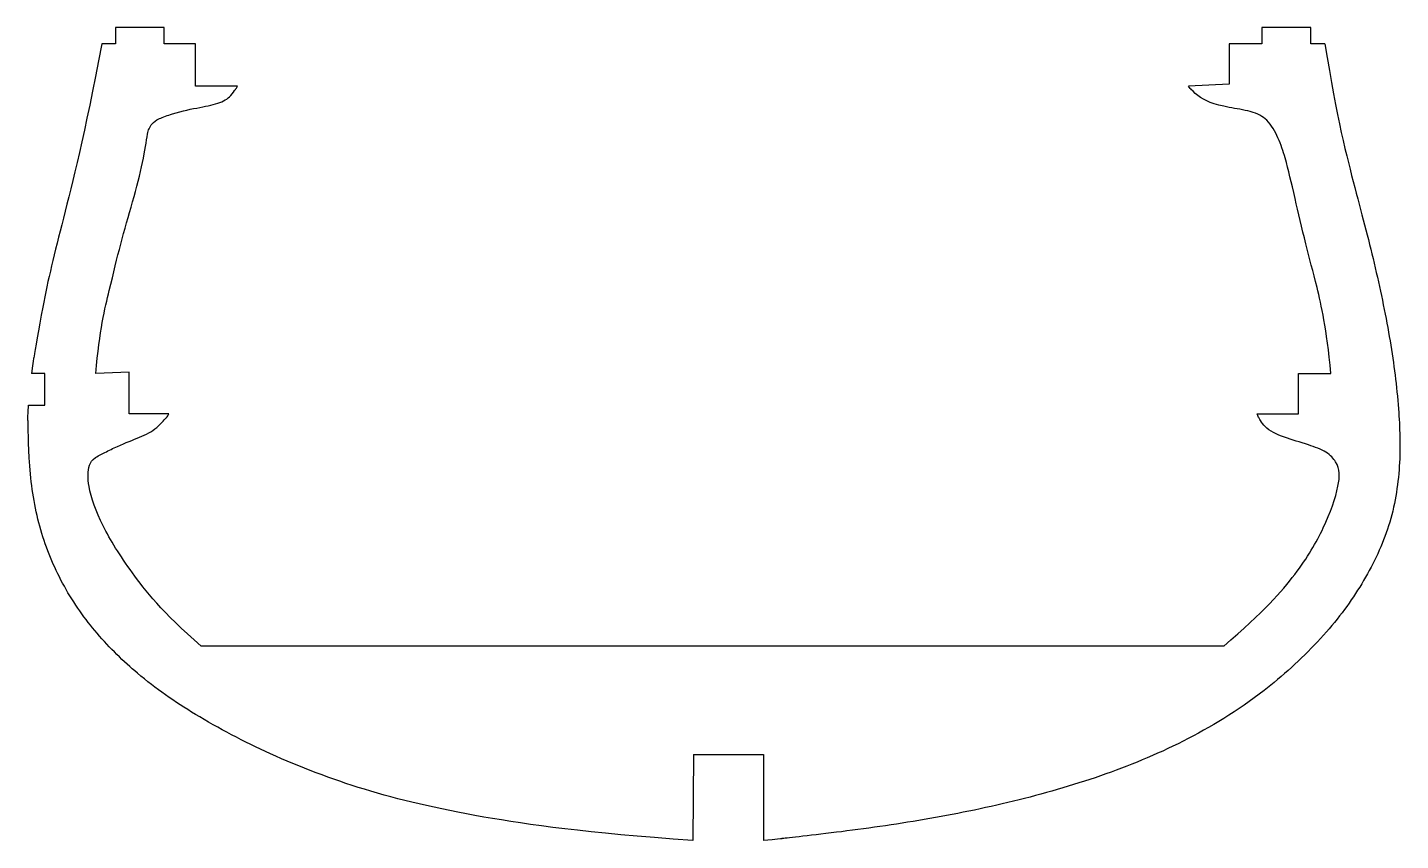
# Model space of a CAD drawing. Header units: millimetres. Extents: x -20 to 137, y -22 to 71.
import ezdxf

# ---------------------------------------------------------------- set-up
doc = ezdxf.new("R2010")
doc.units = ezdxf.units.MM

msp = doc.modelspace()

# ---------------------------------------------------------------- linework, layer by layer
at = {"color": 7, "linetype": 'Continuous'}
for p, q in [((-4.23, 70.79), (-9.8, 70.79)), ((-9.8, 70.79), (-9.8, 68.92)), ((-4.23, 68.92), (-4.23, 70.79)), ((126.9, 70.79), (121.33, 70.79)), ((121.33, 70.79), (121.33, 68.92)), ((126.9, 68.92), (126.9, 70.79)), ((-9.8, 68.92), (-11.37, 68.92)), ((-0.67, 68.92), (-4.23, 68.92)), ((-0.67, 64.08), (-0.67, 68.92)), ((121.33, 68.92), (117.58, 68.92)), ((117.58, 68.92), (117.58, 64.3)), ((128.53, 68.92), (126.9, 68.92)), ((4.14, 64.08), (-0.67, 64.08)), ((117.58, 64.3), (112.91, 64.08)), ((-17.87, 31.19), (-19.42, 31.19)), ((-17.87, 27.56), (-17.87, 31.19)), ((-8.25, 31.36), (-12.07, 31.19)), ((-8.25, 26.59), (-8.25, 31.36)), ((125.52, 26.59), (125.52, 31.19)), ((125.52, 31.19), (129.22, 31.19)), ((-19.76, 27.56), (-17.87, 27.56)), ((-3.69, 26.59), (-8.25, 26.59)), ((120.79, 26.59), (125.52, 26.59)), ((116.95, 0), (0, 0)), ((56.29, -12.38), (56.24, -22.24)), ((56.29, -12.38), (64.3, -12.38)), ((64.3, -12.38), (64.3, -22.24))]:
    msp.add_line(p, q, dxfattribs=at)
for points, knots in [([(-11.37, 68.92), (-13.37, 58.3), (-16.09, 47.84), (-18.09, 39.59), (-19.42, 31.19), (-19.03, 34), (-19.42, 31.19)], [0, 0, 0, 0, 0.279872, 0.559817, 0.779703, 1, 1, 1, 1]), ([(128.53, 68.92), (129.91, 60.26), (132.12, 51.78), (134.37, 43.32), (136.1, 34.75), (137, 27.75), (137.26, 20.63), (136.15, 13.73), (133.13, 7.41), (129.05, 1.67), (121.9, -5.25), (113.46, -10.59), (104.08, -14.61), (94.13, -17.58), (83.96, -19.72), (73.9, -21.21), (64.3, -22.24), (67.5, -21.92), (64.3, -22.24)], [0, 0, 0, 0, 0.062174, 0.124361, 0.186442, 0.248433, 0.298515, 0.349054, 0.398584, 0.448285, 0.498232, 0.568801, 0.639659, 0.712016, 0.78566, 0.859401, 0.931519, 1, 1, 1, 1]), ([(-12.07, 31.19), (-11.62, 36.19), (-10.41, 41.11), (-9.24, 46.04), (-7.84, 50.78), (-6.55, 55.66), (-6.23, 58.36), (-5.89, 59.56), (-5.01, 60.33), (-2.56, 61.18), (-0.1, 61.65), (2.33, 62.15), (3.35, 62.85), (4.14, 64.08), (3.91, 63.64), (4.14, 64.08)], [0, 0, 0, 0, 0.1238133, 0.2486685, 0.3737233, 0.4955113, 0.6198894, 0.6870832, 0.7179082, 0.7464863, 0.8105733, 0.8723882, 0.9335207, 0.9639865, 1, 1, 1, 1]), ([(129.22, 31.19), (128.7, 36.51), (127.64, 41.15), (126.31, 46.01), (124.94, 51.97), (124.2, 55.2), (123.29, 58.08), (122.09, 60.21), (120.48, 61.18), (116.26, 61.81), (114.28, 62.56), (112.91, 64.08), (113.32, 63.52), (112.91, 64.08)], [0, 0, 0, 0, 0.132619, 0.250402, 0.375377, 0.526938, 0.608947, 0.683916, 0.744523, 0.791046, 0.896642, 0.949263, 1, 1, 1, 1]), ([(56.24, -22.24), (43.84, -21.35), (30.83, -19.52), (18.58, -16.63), (8.19, -12.65), (-0.63, -8.05), (-6.82, -3.72), (-11.9, 1.14), (-15.79, 6.61), (-18.44, 12.78), (-19.78, 19.74), (-19.76, 27.56), (-19.87, 24.95), (-19.76, 27.56)], [0, 0, 0, 0, 0.121651, 0.250269, 0.373524, 0.482404, 0.579801, 0.65375, 0.722521, 0.788281, 0.854049, 0.923411, 1, 1, 1, 1]), ([(0, 0), (-4.53, 3.98), (-8.27, 8.7), (-11.48, 13.87), (-13.02, 18.13), (-12.97, 20.5), (-12.43, 21.42), (-11.43, 21.95), (-9.39, 23), (-7.27, 23.79), (-5.2, 24.69), (-3.69, 26.59), (-4.13, 25.87), (-3.69, 26.59)], [0, 0, 0, 0, 0.165378, 0.330418, 0.497368, 0.621617, 0.686454, 0.715794, 0.746854, 0.809727, 0.871794, 0.933639, 1, 1, 1, 1]), ([(116.95, 0), (121.56, 3.99), (125.5, 8.38), (128.6, 13.62), (130.23, 18.37), (130.25, 20.63), (128.91, 22.2), (126.46, 23.14), (123.73, 23.89), (121.55, 24.89), (120.79, 26.59), (120.97, 25.96), (120.79, 26.59)], [0, 0, 0, 0, 0.164129, 0.322768, 0.486915, 0.622012, 0.682982, 0.73854, 0.809283, 0.885566, 0.949929, 1, 1, 1, 1])]:
    msp.add_open_spline(points, degree=3, knots=knots, dxfattribs=at)

doc.saveas('drawing.dxf')
